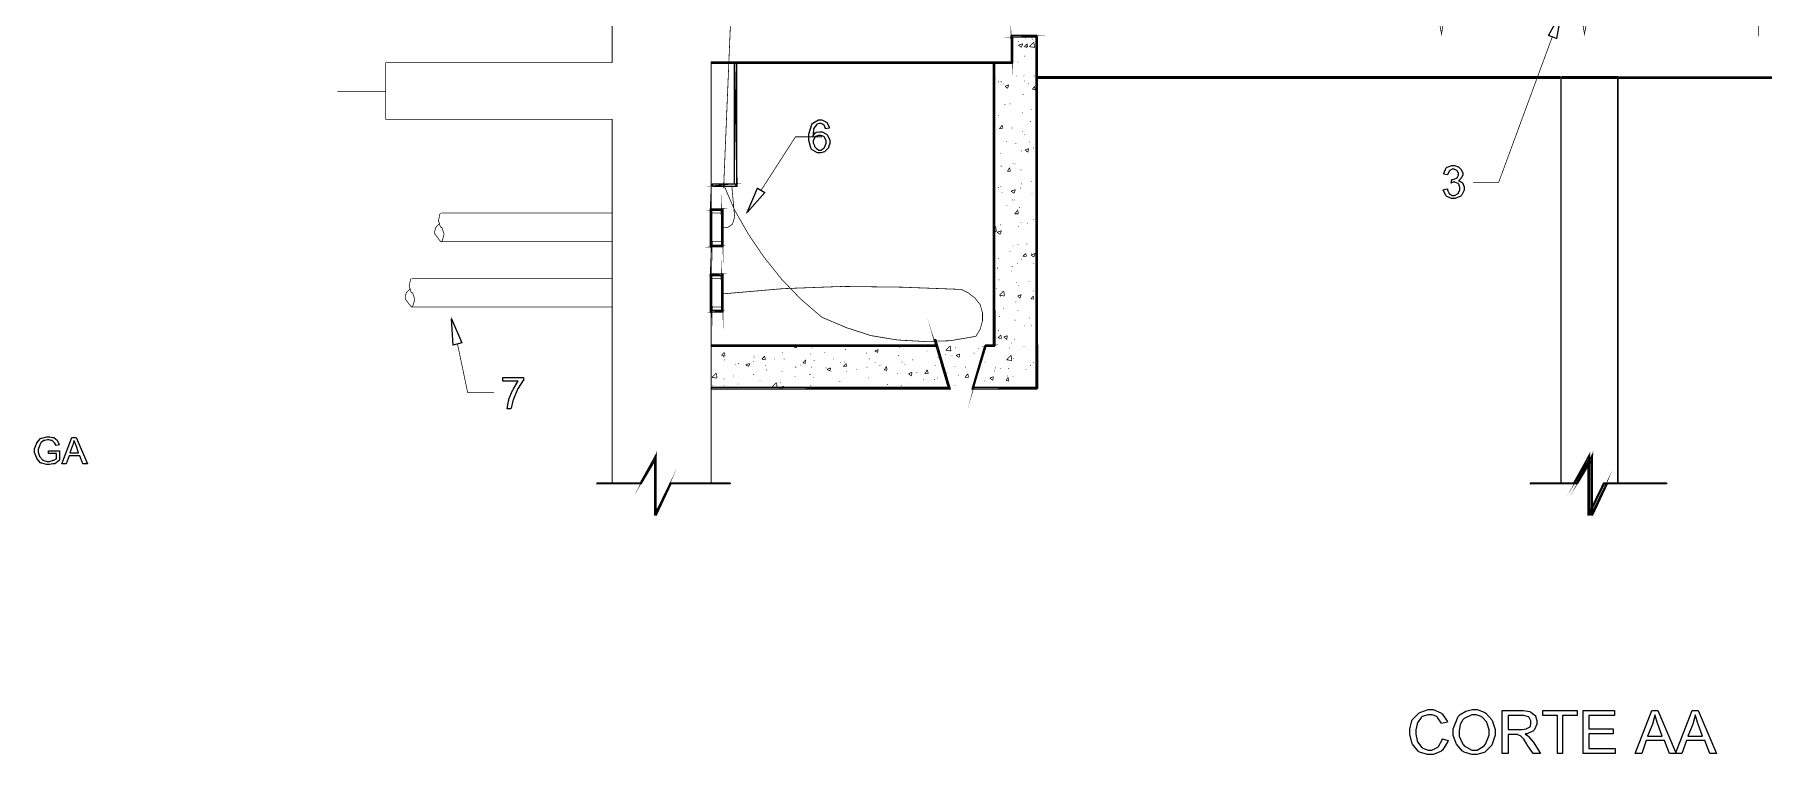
# Model space of a CAD drawing. Header units: metres. Extents: x -593 to 248, y 430 to 1024.
# Drawn here: x 64 to 164, y 576.9 to 618.5 of the extents above; entities that cross this region are included whole.
import ezdxf

# ---------------------------------------------------------------- set-up
doc = ezdxf.new("R2010")
doc.units = ezdxf.units.M
doc.header["$MEASUREMENT"] = 0
for name, color, linetype in [('C00-00-00-BLACK', 7, 'Continuous'), ('C00-7E-FF', 150, 'Continuous'), ('CFF-00-00', 1, 'Continuous'), ('CFF-7E-00', 30, 'Continuous')]:
    doc.layers.add(name, color=color, linetype=linetype)

msp = doc.modelspace()

# ---------------------------------------------------------------- linework, layer by layer
at = {"layer": 'C00-00-00-BLACK', "const_width": 0.0423}
for points in [[(97.421, 616.899), (97.421, 687.223)], [(156.331, 659.627), (163.71, 659.627), (163.71, 618.426)], [(120.917, 618.13), (120.958, 618.13)], [(120.917, 617.916), (121.17, 618)], [(121.085, 617.789), (121.17, 618)], [(121.255, 617.831), (121.424, 618)], [(121.297, 618.342), (121.34, 618.342)], [(121.424, 617.789), (121.424, 618)], [(121.551, 617.831), (121.808, 618.087)], [(121.808, 618.087), (121.85, 617.789), (121.551, 617.831)], [(121.68, 618.342), (121.723, 618.342)], [(121.723, 618.257), (121.766, 618.257)], [(120.874, 616.942), (120.917, 616.942)], [(120.917, 617.916), (121.085, 617.789)], [(121.255, 617.831), (121.424, 617.789)], [(121.255, 617.281), (121.297, 617.281)], [(121.424, 617.831), (121.467, 617.831)], [(84.316, 616.899), (84.316, 613.635), (97.421, 613.635), (97.421, 592.568)], [(97.421, 616.899), (84.316, 616.899)], [(103.147, 592.568), (103.147, 616.899)], [(119.559, 615.966), (119.601, 615.966)], [(120.067, 616.858), (120.109, 616.858)], [(120.789, 616.137), (120.832, 616.137)], [(121.213, 616.18), (121.255, 616.18)], [(121.808, 616.137), (121.85, 616.137)], [(152.259, 592.568), (152.259, 616.053)], [(152.343, 592.568), (152.343, 616.053)], [(155.566, 592.568), (155.566, 616.053)], [(155.609, 592.568), (155.609, 616.053)], [(155.609, 616.053), (189.197, 616.053)], [(84.316, 615.245), (81.517, 615.245)], [(119.559, 615.542), (119.517, 615.711)], [(119.517, 615.542), (119.559, 615.542)], [(119.728, 615.797), (119.77, 615.797)], [(119.897, 615.797), (119.94, 615.797)], [(120.025, 615.67), (120.067, 615.67)], [(120.152, 615.542), (120.366, 615.627)], [(120.152, 615.542), (120.282, 615.415)], [(120.282, 615.415), (120.366, 615.627)], [(121.17, 615.077), (121.213, 615.077)], [(121.255, 615.838), (121.297, 615.838)], [(121.467, 615.711), (121.509, 615.711)], [(121.723, 615.374), (121.85, 615.542)], [(121.723, 615.374), (121.892, 615.331)], [(121.892, 615.331), (121.85, 615.542)], [(120.109, 614.483), (120.152, 614.483)], [(120.408, 614.526), (120.451, 614.526)], [(121.128, 614.019), (121.17, 614.019)], [(121.639, 614.187), (121.68, 614.187)], [(121.892, 614.399), (121.935, 614.399)], [(119.517, 613.254), (119.559, 613.254)], [(119.517, 613.126), (119.559, 613.254)], [(119.517, 613.254), (119.559, 613.254)], [(119.728, 613.847), (119.77, 613.847)], [(119.813, 613.085), (119.982, 613.296)], [(119.813, 613.085), (119.982, 613.085)], [(119.982, 613.085), (119.982, 613.296)], [(120.535, 613.126), (120.578, 613.126)], [(121.594, 613.508), (121.639, 613.508)], [(120.196, 612.365), (120.239, 612.365)], [(120.747, 612.237), (120.789, 612.237)], [(121.128, 612.915), (121.17, 612.915)], [(121.255, 612.746), (121.297, 612.746)], [(121.297, 611.854), (121.509, 611.938)], [(121.467, 611.727), (121.509, 611.938)], [(121.551, 612.323), (121.594, 612.323)], [(121.766, 611.984), (121.808, 611.984)], [(121.935, 612.323), (121.977, 612.323)], [(119.856, 611.642), (119.897, 611.642)], [(120.578, 611.092), (120.621, 611.092)], [(120.705, 611.049), (120.747, 611.049)], [(121.085, 611.811), (121.128, 611.811)], [(121.297, 611.854), (121.467, 611.727)], [(121.935, 611.219), (121.977, 611.219)], [(119.897, 610.923), (119.94, 610.923)], [(120.282, 610.626), (120.408, 610.838)], [(120.282, 610.626), (120.451, 610.626)], [(120.451, 610.626), (120.408, 610.838)], [(121.044, 610.712), (121.085, 610.712)], [(121.639, 610.034), (121.68, 610.034)], [(103.782, 607.362), (104.079, 607.362), (104.378, 607.572), (104.504, 608), (104.335, 609.819)], [(119.728, 609.692), (119.77, 609.692)], [(119.856, 609.735), (119.897, 609.735)], [(119.94, 609.396), (119.982, 609.396)], [(120.493, 609.481), (120.747, 609.565)], [(120.493, 609.481), (120.662, 609.354)], [(120.535, 608.973), (120.578, 608.973)], [(120.662, 609.354), (120.747, 609.565)], [(120.662, 608.973), (120.705, 608.973)], [(121.001, 609.651), (121.044, 609.651)], [(121.085, 609.904), (121.128, 609.904)], [(121.68, 609.312), (121.723, 609.312)], [(87.497, 608.211), (87.454, 608.147), (87.374, 607.771), (87.486, 607.415), (87.539, 607.362)], [(87.539, 608.211), (97.421, 608.211)], [(103.147, 608.211), (103.739, 608.211)], [(120.239, 608.634), (120.282, 608.634)], [(120.705, 608.168), (120.874, 608.38)], [(120.705, 608.168), (120.917, 608.168)], [(120.917, 608.168), (120.874, 608.38)], [(120.958, 608.55), (121.001, 608.55)], [(87.454, 607.615), (87.4, 607.584), (87.21, 607.373), (87.147, 607.119), (87.158, 607.066), (87.167, 607.002), (87.486, 606.579), (87.539, 606.557)], [(87.539, 606.557), (87.592, 606.62), (87.697, 606.982), (87.592, 607.341), (87.539, 607.405)], [(119.517, 607.362), (119.601, 607.446)], [(119.517, 607.149), (119.643, 607.149)], [(119.643, 607.149), (119.601, 607.446)], [(119.686, 607.107), (119.94, 607.192)], [(119.686, 607.107), (119.856, 606.98)], [(119.856, 607.531), (119.897, 607.531)], [(119.856, 606.98), (119.94, 607.192)], [(120.917, 607.446), (120.958, 607.446)], [(121.044, 607.658), (121.085, 607.658)], [(121.424, 607.615), (121.467, 607.615)], [(121.766, 607.828), (121.808, 607.828)], [(87.539, 606.557), (97.421, 606.557)], [(103.147, 606.557), (103.739, 606.557)], [(120.408, 606.007), (120.451, 606.007)], [(120.578, 606.304), (120.621, 606.304)], [(120.874, 606.387), (120.917, 606.387)], [(121.381, 606.43), (121.424, 606.43)], [(119.686, 605.03), (119.728, 605.03)], [(119.728, 605.581), (119.77, 605.581)], [(120.535, 605.116), (120.578, 605.116)], [(120.832, 605.285), (120.874, 605.285)], [(121.085, 605.539), (121.128, 605.539)], [(121.17, 605.708), (121.34, 605.881)], [(121.17, 605.708), (121.381, 605.708)], [(121.381, 605.708), (121.34, 605.881)], [(121.639, 605.792), (121.892, 605.881)], [(121.639, 605.881), (121.68, 605.881)], [(121.639, 605.792), (121.808, 605.665)], [(121.766, 605.285), (121.808, 605.285)], [(121.808, 605.665), (121.892, 605.881)], [(85.8, 604.438), (85.758, 604.374), (85.678, 603.998), (85.789, 603.643), (85.843, 603.589)], [(85.843, 604.438), (97.421, 604.438)], [(103.147, 604.438), (103.739, 604.438)], [(119.77, 604.353), (119.813, 604.353)], [(120.493, 604.861), (120.535, 604.861)], [(120.789, 604.184), (120.832, 604.184)], [(120.917, 604.015), (120.958, 604.015)], [(121.509, 604.268), (121.551, 604.268)], [(85.759, 603.845), (85.705, 603.813), (85.512, 603.6), (85.449, 603.346), (85.46, 603.293), (85.469, 603.229), (85.789, 602.806), (85.843, 602.784)], [(85.843, 602.784), (85.895, 602.849), (86.001, 603.208), (85.895, 603.568), (85.843, 603.632)], [(119.643, 603.845), (119.686, 603.845)], [(119.813, 603.462), (120.067, 603.716)], [(119.813, 603.462), (120.109, 603.419)], [(119.856, 603.377), (119.897, 603.377)], [(120.109, 603.419), (120.067, 603.716)], [(120.747, 603.08), (120.789, 603.08)], [(120.874, 603.419), (121.085, 603.503)], [(120.874, 603.419), (121.001, 603.293)], [(121.001, 603.293), (121.085, 603.503)], [(121.639, 603.25), (121.766, 603.419)], [(121.639, 603.25), (121.808, 603.25)], [(121.766, 603.716), (121.808, 603.716)], [(121.808, 603.25), (121.766, 603.419)], [(85.843, 602.784), (97.421, 602.784)], [(103.147, 602.784), (103.739, 602.784)], [(119.813, 602.234), (119.856, 602.234)], [(120.025, 602.7), (120.067, 602.7)], [(120.705, 602.022), (120.747, 602.022)], [(120.874, 602.573), (120.917, 602.573)], [(121.551, 602.149), (121.594, 602.149)], [(119.728, 601.427), (119.77, 601.427)], [(119.728, 601.003), (119.897, 601.173)], [(119.728, 601.003), (119.94, 600.961)], [(119.94, 600.961), (119.897, 601.173)], [(120.067, 601.046), (120.282, 601.13)], [(120.067, 601.046), (120.239, 600.919)], [(120.239, 600.919), (120.282, 601.13)], [(121.255, 601.681), (121.297, 601.681)], [(121.639, 601.723), (121.68, 601.723)], [(103.739, 599.988), (103.909, 600.157)], [(103.739, 599.988), (103.952, 599.945)], [(103.952, 599.945), (103.909, 600.157)], [(105.605, 599.945), (105.647, 599.945)], [(106.073, 599.773), (106.242, 599.945)], [(106.285, 599.732), (106.242, 599.945)], [(107.261, 600.157), (107.303, 600.157)], [(107.896, 600.495), (107.981, 600.538)], [(107.896, 600.495), (108.065, 600.411)], [(108.065, 600.411), (108.108, 600.538)], [(108.873, 600.072), (108.914, 600.072)], [(108.957, 600.411), (108.999, 600.411)], [(109.676, 600.157), (109.719, 600.157)], [(110.907, 600.327), (110.95, 600.327)], [(112.095, 600.115), (112.137, 600.115)], [(112.603, 600.241), (112.815, 600.327)], [(112.603, 600.241), (112.773, 600.157)], [(112.773, 600.157), (112.815, 600.327)], [(113.961, 599.988), (114.003, 599.988)], [(114.003, 600.454), (114.044, 600.454)], [(115.614, 600.241), (115.657, 600.241)], [(116.675, 600.029), (116.718, 600.029)], [(116.718, 600.284), (116.971, 600.538)], [(116.718, 600.284), (117.014, 600.241)], [(117.014, 600.241), (116.971, 600.538)], [(117.055, 599.988), (117.098, 599.988)], [(117.268, 600.454), (117.313, 600.454)], [(117.313, 599.988), (117.524, 600.072)], [(117.313, 599.988), (117.481, 599.861)], [(117.481, 599.861), (117.524, 600.072)], [(118.329, 600.115), (118.372, 600.115)], [(118.583, 600.368), (118.625, 600.368)], [(120.239, 600.919), (120.282, 600.919)], [(120.239, 599.732), (120.493, 599.988)], [(120.366, 600.411), (120.408, 600.411)], [(120.493, 600.707), (120.535, 600.707)], [(120.535, 599.689), (120.493, 599.988)], [(120.662, 600.919), (120.705, 600.919)], [(121.213, 600.495), (121.255, 600.495)], [(121.977, 600.834), (122.019, 600.834)], [(103.19, 598.715), (103.443, 598.97)], [(103.486, 598.673), (103.443, 598.97)], [(103.824, 599.902), (103.866, 599.902)], [(103.909, 599.732), (103.952, 599.732)], [(104.547, 599.477), (104.589, 599.477)], [(104.715, 599.519), (104.758, 599.519)], [(105.14, 599.434), (105.351, 599.519)], [(105.14, 599.434), (105.308, 599.35)], [(105.308, 599.35), (105.393, 599.519)], [(105.563, 599.646), (105.605, 599.646)], [(105.605, 599.861), (105.647, 599.861)], [(106.073, 599.773), (106.285, 599.732)], [(106.285, 599.393), (106.327, 599.393)], [(106.327, 599.138), (106.369, 599.138)], [(106.793, 599.773), (106.835, 599.773)], [(107.219, 599.054), (107.261, 599.054)], [(107.346, 599.773), (107.389, 599.773)], [(108.023, 599.307), (108.065, 599.307)], [(108.278, 599.434), (108.319, 599.434)], [(108.447, 599.562), (108.615, 599.732)], [(108.447, 599.562), (108.615, 599.519)], [(108.615, 599.519), (108.615, 599.732)], [(108.914, 599.307), (108.957, 599.307)], [(109.084, 599.689), (109.126, 599.689)], [(109.762, 599.266), (109.804, 599.266)], [(109.846, 599.18), (110.058, 599.266)], [(109.846, 599.18), (110.015, 599.096)], [(110.015, 599.096), (110.058, 599.266)], [(110.058, 599.054), (110.103, 599.054)], [(110.188, 599.773), (110.23, 599.773)], [(110.611, 599.562), (110.653, 599.562)], [(110.78, 599.35), (110.95, 599.519)], [(110.78, 599.35), (110.992, 599.35)], [(110.823, 599.604), (110.864, 599.604)], [(110.992, 599.35), (110.95, 599.519)], [(110.95, 599.054), (110.992, 599.054)], [(111.545, 599.18), (111.587, 599.18)], [(112.137, 599.307), (112.18, 599.307)], [(112.264, 599.773), (112.307, 599.773)], [(112.603, 599.562), (112.646, 599.562)], [(112.857, 599.393), (112.899, 599.393)], [(112.942, 599.434), (112.986, 599.434)], [(113.156, 599.138), (113.282, 599.35)], [(113.156, 599.138), (113.325, 599.138)], [(113.325, 599.138), (113.282, 599.35)], [(113.282, 599.096), (113.325, 599.096)], [(114.171, 599.604), (114.214, 599.604)], [(114.341, 599.477), (114.384, 599.477)], [(114.556, 598.927), (114.767, 599.011)], [(114.725, 598.8), (114.767, 599.011)], [(114.767, 599.732), (114.809, 599.732)], [(115.022, 599.011), (115.064, 599.011)], [(115.487, 598.927), (115.657, 599.138)], [(115.571, 599.138), (115.614, 599.138)], [(115.698, 598.927), (115.657, 599.138)], [(116.083, 599.393), (116.124, 599.393)], [(116.252, 599.861), (116.293, 599.861)], [(116.759, 598.97), (116.802, 598.97)], [(117.225, 599.35), (117.268, 599.35)], [(117.82, 599.307), (117.863, 599.307)], [(118.967, 599.604), (119.008, 599.604)], [(119.517, 599.096), (119.559, 599.096)], [(119.559, 599.266), (119.601, 599.266)], [(119.856, 599.223), (119.897, 599.223)], [(120.239, 599.732), (120.535, 599.689)], [(120.323, 599.223), (120.366, 599.223)], [(120.621, 599.818), (120.662, 599.818)], [(121.34, 599.18), (121.381, 599.18)], [(121.594, 599.393), (121.639, 599.393)], [(121.766, 599.562), (121.808, 599.562)], [(103.19, 598.715), (103.486, 598.673)], [(103.19, 598.249), (103.231, 598.249)], [(103.866, 598.631), (103.909, 598.631)], [(103.866, 598.249), (103.909, 598.249)], [(104.419, 598.8), (104.462, 598.8)], [(104.674, 598.334), (104.715, 598.334)], [(104.928, 598.165), (104.97, 598.165)], [(105.563, 598.884), (105.605, 598.884)], [(105.946, 598.504), (105.988, 598.504)], [(106.665, 598.165), (106.92, 598.418)], [(106.665, 598.165), (106.961, 598.122)], [(106.708, 598.122), (106.75, 598.122)], [(106.961, 598.122), (106.92, 598.418)], [(107.089, 598.122), (107.346, 598.208)], [(107.089, 598.122), (107.174, 598.079)], [(107.131, 598.418), (107.174, 598.418)], [(107.261, 598.079), (107.346, 598.208)], [(107.981, 598.757), (108.023, 598.757)], [(108.83, 598.884), (108.873, 598.884)], [(108.873, 598.249), (108.914, 598.249)], [(109.042, 598.715), (109.084, 598.715)], [(110.568, 598.461), (110.611, 598.461)], [(112.095, 598.122), (112.137, 598.122)], [(112.221, 598.673), (112.264, 598.673)], [(113.325, 598.292), (113.368, 598.292)], [(113.918, 598.927), (113.961, 598.927)], [(114.13, 598.249), (114.171, 598.249)], [(114.556, 598.927), (114.725, 598.8)], [(115.402, 598.588), (115.445, 598.588)], [(115.487, 598.927), (115.698, 598.927)], [(116.04, 598.588), (116.083, 598.588)], [(116.209, 598.673), (116.252, 598.673)], [(117.225, 598.249), (117.268, 598.249)], [(117.44, 598.841), (117.481, 598.841)], [(117.82, 598.715), (117.99, 598.927)], [(117.82, 598.715), (118.033, 598.715)], [(117.947, 598.884), (117.99, 598.884)], [(118.033, 598.715), (117.99, 598.927)], [(118.54, 598.884), (118.583, 598.884)], [(118.924, 598.504), (118.967, 598.504)], [(119.263, 598.673), (119.474, 598.757)], [(119.263, 598.673), (119.431, 598.545)], [(119.431, 598.545), (119.474, 598.757)], [(120.196, 598.545), (120.323, 598.715)], [(120.196, 598.545), (120.366, 598.504)], [(120.282, 598.8), (120.323, 598.8)], [(120.366, 598.504), (120.323, 598.715)], [(120.578, 598.757), (120.621, 598.757)], [(120.705, 598.079), (120.747, 598.079)]]:
    msp.add_lwpolyline(points, dxfattribs=at)
for points in [[(120.493, 616.899), (120.578, 616.899), (120.493, 618.469), (120.493, 616.899)], [(120.578, 618.385), (121.977, 618.469), (121.977, 618.385), (120.578, 618.385)], [(120.493, 618.469), (120.578, 618.385), (121.977, 618.469), (120.493, 618.469)], [(120.578, 616.899), (120.493, 618.469), (120.578, 618.385), (120.578, 616.899)], [(122.019, 618.426), (121.935, 618.426), (122.019, 598.079), (122.019, 618.426)], [(121.935, 618.426), (122.019, 598.079), (121.935, 598.079), (121.935, 618.426)], [(103.147, 616.942), (103.147, 616.858), (120.535, 616.942), (103.147, 616.942)], [(103.147, 616.858), (120.535, 616.942), (120.535, 616.858), (103.147, 616.858)], [(104.631, 616.899), (104.504, 616.899), (104.631, 609.777), (104.631, 616.899)], [(104.504, 616.899), (104.631, 609.777), (104.504, 609.904), (104.504, 616.899)], [(119.559, 616.899), (119.474, 616.899), (119.559, 600.538), (119.559, 616.899)], [(119.474, 616.899), (119.559, 600.538), (119.474, 600.538), (119.474, 616.899)], [(121.977, 616.096), (121.977, 616.01), (152.259, 616.096), (121.977, 616.096)], [(121.977, 616.01), (152.259, 616.096), (152.259, 616.01), (121.977, 616.01)], [(152.259, 616.01), (152.259, 616.096), (121.977, 616.01), (152.259, 616.01)], [(152.259, 616.096), (121.977, 616.01), (121.977, 616.096), (152.259, 616.096)], [(152.343, 616.01), (155.566, 616.096), (155.566, 616.01), (152.343, 616.01)], [(155.566, 616.01), (155.566, 616.096), (152.343, 616.01), (155.566, 616.01)], [(152.343, 616.096), (152.343, 616.01), (155.566, 616.096), (152.343, 616.096)], [(155.566, 616.096), (152.343, 616.01), (152.343, 616.096), (155.566, 616.096)], [(189.197, 616.01), (189.197, 616.096), (155.609, 616.01), (189.197, 616.01)], [(189.197, 616.096), (155.609, 616.01), (155.609, 616.096), (189.197, 616.096)], [(104.631, 609.777), (104.504, 609.904), (103.231, 609.777), (104.631, 609.777)], [(103.104, 608.464), (103.19, 606.346), (103.104, 606.261), (103.104, 608.464)], [(104.504, 609.904), (103.231, 609.777), (103.231, 609.904), (104.504, 609.904)], [(103.739, 606.346), (103.824, 606.261), (103.739, 608.38), (103.739, 606.346)], [(103.739, 608.38), (103.824, 608.464), (103.19, 608.38), (103.739, 608.38)], [(103.824, 608.464), (103.19, 608.38), (103.104, 608.464), (103.824, 608.464)], [(103.19, 608.38), (103.104, 608.464), (103.19, 606.346), (103.19, 608.38)], [(103.824, 606.261), (103.739, 608.38), (103.824, 608.464), (103.824, 606.261)], [(103.104, 606.261), (103.739, 606.346), (103.824, 606.261), (103.104, 606.261)], [(103.19, 606.346), (103.104, 606.261), (103.739, 606.346), (103.19, 606.346)], [(103.104, 604.692), (103.19, 602.573), (103.104, 602.488), (103.104, 604.692)], [(103.739, 602.573), (103.824, 602.488), (103.739, 604.607), (103.739, 602.573)], [(103.739, 604.607), (103.824, 604.692), (103.19, 604.607), (103.739, 604.607)], [(103.824, 604.692), (103.19, 604.607), (103.104, 604.692), (103.824, 604.692)], [(103.19, 604.607), (103.104, 604.692), (103.19, 602.573), (103.19, 604.607)], [(103.824, 602.488), (103.739, 604.607), (103.824, 604.692), (103.824, 602.488)], [(103.104, 602.488), (103.739, 602.573), (103.824, 602.488), (103.104, 602.488)], [(103.19, 602.573), (103.104, 602.488), (103.739, 602.573), (103.19, 602.573)], [(116.845, 598.122), (116.971, 598.038), (116.04, 600.877), (116.845, 598.122)], [(103.147, 600.58), (103.147, 600.495), (116.209, 600.58), (103.147, 600.58)], [(103.147, 600.495), (116.209, 600.58), (116.209, 600.495), (103.147, 600.495)], [(116.971, 598.038), (116.04, 600.877), (116.124, 600.919), (116.971, 598.038)], [(119.051, 600.538), (118.967, 600.538), (118.329, 598.122), (119.051, 600.538)], [(118.967, 600.538), (118.329, 598.122), (118.244, 598.038), (118.967, 600.538)], [(119.008, 600.495), (119.517, 600.58), (119.517, 600.495), (119.008, 600.495)], [(119.008, 600.58), (119.008, 600.495), (119.517, 600.58), (119.008, 600.58)], [(103.147, 598.122), (103.147, 598.038), (116.845, 598.122), (103.147, 598.122)], [(103.147, 598.038), (116.845, 598.122), (116.971, 598.038), (103.147, 598.038)], [(118.329, 598.122), (118.244, 598.038), (121.977, 598.122), (118.329, 598.122)], [(118.244, 598.038), (121.977, 598.122), (121.977, 598.038), (118.244, 598.038)], [(99.032, 592.611), (99.075, 592.568), (99.964, 594.265), (99.032, 592.611)], [(153.024, 592.611), (153.065, 592.568), (153.955, 594.265), (153.024, 592.611)], [(153.193, 592.611), (153.235, 592.568), (154.124, 594.265), (153.193, 592.611)], [(99.075, 592.568), (99.964, 594.265), (99.88, 593.926), (99.075, 592.568)], [(99.964, 594.265), (99.88, 593.926), (99.964, 590.745), (99.964, 594.265)], [(153.065, 592.568), (153.955, 594.265), (153.87, 593.926), (153.065, 592.568)], [(153.235, 592.568), (154.124, 594.265), (154.039, 593.926), (153.235, 592.568)], [(153.87, 590.788), (153.913, 590.745), (154.761, 592.611), (153.87, 590.788)], [(153.955, 594.265), (153.87, 593.926), (153.955, 590.745), (153.955, 594.265)], [(154.124, 594.265), (154.039, 593.926), (154.124, 590.745), (154.124, 594.265)], [(99.88, 590.788), (99.964, 590.745), (100.771, 592.611), (99.88, 590.788)], [(99.88, 593.926), (99.964, 590.745), (99.88, 590.745), (99.88, 593.926)], [(153.87, 593.926), (153.955, 590.745), (153.87, 590.745), (153.87, 593.926)], [(154.039, 590.788), (154.124, 590.745), (154.931, 592.611), (154.039, 590.788)], [(154.039, 593.926), (154.124, 590.745), (154.039, 590.745), (154.039, 593.926)], [(96.53, 592.611), (96.53, 592.568), (99.032, 592.611), (96.53, 592.611)], [(96.53, 592.568), (99.032, 592.611), (99.075, 592.568), (96.53, 592.568)], [(99.964, 590.745), (100.771, 592.611), (100.812, 592.568), (99.964, 590.745)], [(100.771, 592.611), (100.812, 592.568), (104.248, 592.611), (100.771, 592.611)], [(100.812, 592.568), (104.248, 592.611), (104.248, 592.568), (100.812, 592.568)], [(150.52, 592.611), (150.52, 592.568), (153.024, 592.611), (150.52, 592.611)], [(150.52, 592.568), (153.024, 592.611), (153.065, 592.568), (150.52, 592.568)], [(150.689, 592.611), (150.689, 592.568), (153.193, 592.611), (150.689, 592.611)], [(150.689, 592.568), (153.193, 592.611), (153.235, 592.568), (150.689, 592.568)], [(153.913, 590.745), (154.761, 592.611), (154.804, 592.568), (153.913, 590.745)], [(154.124, 590.745), (154.931, 592.611), (154.974, 592.568), (154.124, 590.745)], [(154.761, 592.611), (154.804, 592.568), (158.238, 592.611), (154.761, 592.611)], [(154.804, 592.568), (158.238, 592.611), (158.238, 592.568), (154.804, 592.568)], [(154.931, 592.611), (154.974, 592.568), (158.408, 592.611), (154.931, 592.611)], [(154.974, 592.568), (158.408, 592.611), (158.408, 592.568), (154.974, 592.568)]]:
    msp.add_lwpolyline(points, close=True, dxfattribs=at)
at = {"layer": 'C00-00-00-BLACK'}
for points in [[(120.493, 616.899), (120.578, 616.899), (120.493, 618.469), (120.493, 616.899)], [(120.578, 616.899), (120.493, 618.469), (120.578, 618.385), (120.578, 616.899)], [(120.493, 618.469), (120.578, 618.385), (121.977, 618.469), (120.493, 618.469)], [(120.578, 618.385), (121.977, 618.469), (121.977, 618.385), (120.578, 618.385)], [(122.019, 618.426), (121.935, 618.426), (122.019, 598.079), (122.019, 618.426)], [(121.935, 618.426), (122.019, 598.079), (121.935, 598.079), (121.935, 618.426)], [(103.147, 616.942), (103.147, 616.858), (120.535, 616.942), (103.147, 616.942)], [(103.147, 616.858), (120.535, 616.942), (120.535, 616.858), (103.147, 616.858)], [(104.631, 616.899), (104.504, 616.899), (104.631, 609.777), (104.631, 616.899)], [(104.504, 616.899), (104.631, 609.777), (104.504, 609.904), (104.504, 616.899)], [(119.559, 616.899), (119.474, 616.899), (119.559, 600.538), (119.559, 616.899)], [(119.474, 616.899), (119.559, 600.538), (119.474, 600.538), (119.474, 616.899)], [(121.977, 616.096), (121.977, 616.01), (152.259, 616.096), (121.977, 616.096)], [(121.977, 616.01), (152.259, 616.096), (152.259, 616.01), (121.977, 616.01)], [(152.259, 616.01), (152.259, 616.096), (121.977, 616.01), (152.259, 616.01)], [(152.259, 616.096), (121.977, 616.01), (121.977, 616.096), (152.259, 616.096)], [(152.343, 616.096), (152.343, 616.01), (155.566, 616.096), (152.343, 616.096)], [(152.343, 616.01), (155.566, 616.096), (155.566, 616.01), (152.343, 616.01)], [(155.566, 616.01), (155.566, 616.096), (152.343, 616.01), (155.566, 616.01)], [(155.566, 616.096), (152.343, 616.01), (152.343, 616.096), (155.566, 616.096)], [(189.197, 616.01), (189.197, 616.096), (155.609, 616.01), (189.197, 616.01)], [(189.197, 616.096), (155.609, 616.01), (155.609, 616.096), (189.197, 616.096)], [(104.631, 609.777), (104.504, 609.904), (103.231, 609.777), (104.631, 609.777)], [(104.504, 609.904), (103.231, 609.777), (103.231, 609.904), (104.504, 609.904)], [(103.824, 608.464), (103.19, 608.38), (103.104, 608.464), (103.824, 608.464)], [(103.19, 608.38), (103.104, 608.464), (103.19, 606.346), (103.19, 608.38)], [(103.104, 608.464), (103.19, 606.346), (103.104, 606.261), (103.104, 608.464)], [(103.739, 608.38), (103.824, 608.464), (103.19, 608.38), (103.739, 608.38)], [(103.824, 606.261), (103.739, 608.38), (103.824, 608.464), (103.824, 606.261)], [(103.739, 606.346), (103.824, 606.261), (103.739, 608.38), (103.739, 606.346)], [(103.19, 606.346), (103.104, 606.261), (103.739, 606.346), (103.19, 606.346)], [(103.104, 606.261), (103.739, 606.346), (103.824, 606.261), (103.104, 606.261)], [(103.824, 604.692), (103.19, 604.607), (103.104, 604.692), (103.824, 604.692)], [(103.19, 604.607), (103.104, 604.692), (103.19, 602.573), (103.19, 604.607)], [(103.104, 604.692), (103.19, 602.573), (103.104, 602.488), (103.104, 604.692)], [(103.739, 604.607), (103.824, 604.692), (103.19, 604.607), (103.739, 604.607)], [(103.824, 602.488), (103.739, 604.607), (103.824, 604.692), (103.824, 602.488)], [(103.739, 602.573), (103.824, 602.488), (103.739, 604.607), (103.739, 602.573)], [(103.19, 602.573), (103.104, 602.488), (103.739, 602.573), (103.19, 602.573)], [(103.104, 602.488), (103.739, 602.573), (103.824, 602.488), (103.104, 602.488)], [(103.147, 600.58), (103.147, 600.495), (116.209, 600.58), (103.147, 600.58)], [(103.147, 600.495), (116.209, 600.58), (116.209, 600.495), (103.147, 600.495)], [(116.971, 598.038), (116.04, 600.877), (116.124, 600.919), (116.971, 598.038)], [(116.845, 598.122), (116.971, 598.038), (116.04, 600.877), (116.845, 598.122)], [(118.967, 600.538), (118.329, 598.122), (118.244, 598.038), (118.967, 600.538)], [(119.051, 600.538), (118.967, 600.538), (118.329, 598.122), (119.051, 600.538)], [(119.008, 600.58), (119.008, 600.495), (119.517, 600.58), (119.008, 600.58)], [(119.008, 600.495), (119.517, 600.58), (119.517, 600.495), (119.008, 600.495)], [(103.147, 598.122), (103.147, 598.038), (116.845, 598.122), (103.147, 598.122)], [(103.147, 598.038), (116.845, 598.122), (116.971, 598.038), (103.147, 598.038)], [(118.329, 598.122), (118.244, 598.038), (121.977, 598.122), (118.329, 598.122)], [(118.244, 598.038), (121.977, 598.122), (121.977, 598.038), (118.244, 598.038)], [(99.032, 592.611), (99.075, 592.568), (99.964, 594.265), (99.032, 592.611)], [(99.075, 592.568), (99.964, 594.265), (99.88, 593.926), (99.075, 592.568)], [(99.964, 594.265), (99.88, 593.926), (99.964, 590.745), (99.964, 594.265)], [(153.024, 592.611), (153.065, 592.568), (153.955, 594.265), (153.024, 592.611)], [(153.065, 592.568), (153.955, 594.265), (153.87, 593.926), (153.065, 592.568)], [(153.193, 592.611), (153.235, 592.568), (154.124, 594.265), (153.193, 592.611)], [(153.235, 592.568), (154.124, 594.265), (154.039, 593.926), (153.235, 592.568)], [(153.955, 594.265), (153.87, 593.926), (153.955, 590.745), (153.955, 594.265)], [(154.124, 594.265), (154.039, 593.926), (154.124, 590.745), (154.124, 594.265)], [(99.88, 593.926), (99.964, 590.745), (99.88, 590.745), (99.88, 593.926)], [(153.87, 593.926), (153.955, 590.745), (153.87, 590.745), (153.87, 593.926)], [(154.039, 593.926), (154.124, 590.745), (154.039, 590.745), (154.039, 593.926)], [(96.53, 592.611), (96.53, 592.568), (99.032, 592.611), (96.53, 592.611)], [(96.53, 592.568), (99.032, 592.611), (99.075, 592.568), (96.53, 592.568)], [(99.88, 590.788), (99.964, 590.745), (100.771, 592.611), (99.88, 590.788)], [(99.964, 590.745), (100.771, 592.611), (100.812, 592.568), (99.964, 590.745)], [(100.771, 592.611), (100.812, 592.568), (104.248, 592.611), (100.771, 592.611)], [(100.812, 592.568), (104.248, 592.611), (104.248, 592.568), (100.812, 592.568)], [(150.52, 592.611), (150.52, 592.568), (153.024, 592.611), (150.52, 592.611)], [(150.52, 592.568), (153.024, 592.611), (153.065, 592.568), (150.52, 592.568)], [(150.689, 592.611), (150.689, 592.568), (153.193, 592.611), (150.689, 592.611)], [(150.689, 592.568), (153.193, 592.611), (153.235, 592.568), (150.689, 592.568)], [(153.87, 590.788), (153.913, 590.745), (154.761, 592.611), (153.87, 590.788)], [(153.913, 590.745), (154.761, 592.611), (154.804, 592.568), (153.913, 590.745)], [(154.039, 590.788), (154.124, 590.745), (154.931, 592.611), (154.039, 590.788)], [(154.124, 590.745), (154.931, 592.611), (154.974, 592.568), (154.124, 590.745)], [(154.761, 592.611), (154.804, 592.568), (158.238, 592.611), (154.761, 592.611)], [(154.804, 592.568), (158.238, 592.611), (158.238, 592.568), (154.804, 592.568)], [(154.931, 592.611), (154.974, 592.568), (158.408, 592.611), (154.931, 592.611)], [(154.974, 592.568), (158.408, 592.611), (158.408, 592.568), (154.974, 592.568)], [(145.429, 577.818), (145.768, 577.734), (145.757, 577.671), (145.44, 577.17), (145.388, 577.139), (145.345, 577.097), (144.9, 576.926), (144.753, 576.926), (144.582, 576.926), (144.113, 577.064), (144.072, 577.096), (144.029, 577.118), (143.712, 577.511), (143.692, 577.564), (143.67, 577.618), (143.565, 578.086), (143.565, 578.241), (143.565, 578.41), (143.67, 578.867), (143.692, 578.919), (143.723, 578.962), (144.104, 579.321), (144.158, 579.342), (144.199, 579.374), (144.614, 579.514), (144.753, 579.514), (144.911, 579.514), (145.345, 579.331), (145.388, 579.299), (145.429, 579.268), (145.715, 578.846), (145.726, 578.792), (145.388, 578.707), (145.377, 578.749), (145.165, 579.068), (145.133, 579.088), (145.111, 579.111), (144.842, 579.215), (144.753, 579.215), (144.625, 579.215), (144.273, 579.111), (144.242, 579.088), (144.21, 579.068), (143.998, 578.749), (143.988, 578.707), (143.977, 578.665), (143.904, 578.347), (143.904, 578.241), (143.904, 578.105), (143.977, 577.723), (143.988, 577.691), (144.009, 577.65), (144.252, 577.33), (144.284, 577.308), (144.316, 577.288), (144.611, 577.18), (144.71, 577.18), (144.826, 577.18), (145.144, 577.329), (145.176, 577.35), (145.207, 577.382), (145.418, 577.766), (145.429, 577.818)], [(146.065, 578.157), (146.065, 578.412), (146.353, 579.109), (146.407, 579.173), (146.47, 579.226), (146.802, 579.423), (147.171, 579.514), (147.295, 579.514), (147.444, 579.514), (147.848, 579.374), (147.891, 579.342), (147.943, 579.31), (148.291, 578.93), (148.314, 578.876), (148.345, 578.824), (148.483, 578.357), (148.483, 578.2), (148.483, 578.03), (148.345, 577.575), (148.314, 577.522), (148.291, 577.469), (147.932, 577.085), (147.891, 577.053), (147.848, 577.032), (147.433, 576.926), (147.295, 576.926), (147.135, 576.926), (146.701, 577.064), (146.66, 577.096), (146.606, 577.118), (146.258, 577.511), (146.237, 577.564), (146.215, 577.607), (146.065, 578.021), (146.065, 578.157)], [(146.407, 578.157), (146.407, 577.987), (146.617, 577.522), (146.66, 577.479), (146.701, 577.427), (147.146, 577.18), (147.295, 577.18), (147.444, 577.18), (147.848, 577.427), (147.891, 577.479), (147.932, 577.522), (148.144, 578.03), (148.144, 578.2), (148.144, 578.337), (148.038, 578.708), (148.017, 578.749), (148.006, 578.781), (147.753, 579.068), (147.721, 579.088), (147.689, 579.111), (147.393, 579.215), (147.295, 579.215), (147.135, 579.215), (146.701, 579.005), (146.66, 578.962), (146.617, 578.93), (146.468, 578.655), (146.407, 578.282), (146.407, 578.157)], [(148.906, 576.969), (148.906, 579.469), (150.01, 579.469), (150.137, 579.469), (150.498, 579.396), (150.52, 579.385), (150.552, 579.375), (150.794, 579.195), (150.816, 579.173), (150.826, 579.141), (150.902, 578.88), (150.902, 578.792), (150.902, 578.676), (150.764, 578.358), (150.732, 578.326), (150.71, 578.295), (150.342, 578.114), (150.221, 578.114), (150.242, 578.105), (150.379, 577.998), (150.391, 577.987), (150.422, 577.967), (150.667, 577.68), (150.689, 577.648), (151.114, 576.969), (150.689, 576.969), (150.349, 577.479), (150.327, 577.522), (150.146, 577.797), (150.137, 577.818), (150.115, 577.84), (149.977, 577.978), (149.967, 577.987), (149.956, 577.998), (149.807, 578.062), (149.798, 578.071), (149.755, 578.071), (149.66, 578.071), (149.628, 578.071), (149.248, 578.071), (149.248, 576.969), (148.906, 576.969)], [(149.248, 578.368), (149.967, 578.368), (150.052, 578.368), (150.284, 578.401), (150.306, 578.41), (150.327, 578.422), (150.509, 578.528), (150.52, 578.537), (150.53, 578.559), (150.563, 578.734), (150.563, 578.792), (150.563, 578.867), (150.456, 579.068), (150.436, 579.088), (150.414, 579.1), (150.142, 579.173), (150.053, 579.173), (149.248, 579.173), (149.248, 578.368)], [(152.09, 576.969), (152.09, 579.173), (151.241, 579.173), (151.241, 579.469), (153.232, 579.469), (153.232, 579.173), (152.386, 579.173), (152.386, 576.969), (152.09, 576.969)], [(153.574, 576.969), (153.574, 579.469), (155.397, 579.469), (155.397, 579.173), (153.913, 579.173), (153.913, 578.41), (155.313, 578.41), (155.313, 578.114), (153.913, 578.114), (153.913, 577.265), (155.439, 577.265), (155.439, 576.969), (153.574, 576.969)], [(156.585, 576.969), (157.559, 579.469), (157.899, 579.469), (158.958, 576.969), (158.577, 576.969), (158.281, 577.734), (157.22, 577.734), (156.966, 576.969), (156.585, 576.969)], [(157.304, 577.987), (158.154, 577.987), (157.899, 578.664), (157.877, 578.718), (157.74, 579.174), (157.73, 579.215), (157.719, 579.174), (157.613, 578.749), (157.603, 578.707), (157.304, 577.987)], [(158.916, 576.969), (159.889, 579.469), (160.231, 579.469), (161.289, 576.969), (160.908, 576.969), (160.611, 577.734), (159.55, 577.734), (159.297, 576.969), (158.916, 576.969)], [(159.636, 577.987), (160.485, 577.987), (160.231, 578.664), (160.209, 578.718), (160.071, 579.174), (160.062, 579.215), (160.05, 579.174), (159.944, 578.749), (159.935, 578.707), (159.636, 577.987)]]:
    msp.add_lwpolyline(points, close=True, dxfattribs=at)
at = {"layer": 'C00-7E-FF', "const_width": 0.0423}
for points in [[(153.404, 620.036), (153.913, 620.036), (153.659, 618.553), (153.404, 620.036)], [(145.218, 619.527), (145.557, 619.527), (145.388, 618.553), (145.218, 619.527)], [(151.578, 618.469), (152.302, 619.781), (152.047, 618.299), (151.578, 618.469)], [(106.242, 609.396), (105.224, 608.253), (105.819, 609.651), (106.242, 609.396)], [(88.216, 600.58), (88.132, 602.107), (88.727, 600.707), (88.216, 600.58)]]:
    msp.add_lwpolyline(points, close=True, dxfattribs=at)
at = {"layer": 'C00-7E-FF'}
for points in [[(151.578, 618.469), (152.302, 619.781), (152.047, 618.299), (151.578, 618.469)], [(106.242, 609.396), (105.224, 608.253), (105.819, 609.651), (106.242, 609.396)], [(88.216, 600.58), (88.132, 602.107), (88.727, 600.707), (88.216, 600.58)]]:
    msp.add_lwpolyline(points, close=True, dxfattribs=at)
at = {"layer": 'C00-7E-FF', "const_width": 0.0423}
for points in [[(151.79, 618.385), (148.695, 609.991), (147.211, 609.991)], [(106.031, 609.523), (108.023, 612.619), (109.549, 612.619)], [(88.471, 600.664), (89.066, 597.826), (90.592, 597.826)]]:
    msp.add_lwpolyline(points, dxfattribs=at)
at = {"layer": 'CFF-00-00', "const_width": 0.0423}
for points in [[(107.515, 622.792), (106.835, 622.877), (106.115, 622.792), (105.477, 622.538), (104.928, 622.115), (104.547, 621.52), (104.335, 620.885), (103.866, 609.651)], [(103.866, 609.862), (104.504, 608.38), (105.308, 606.98), (106.201, 605.665), (107.219, 604.395), (108.319, 603.25), (109.549, 602.192), (110.95, 601.596), (112.391, 601.13), (113.918, 600.877), (115.445, 600.791), (116.971, 600.834), (118.456, 601.088), (118.709, 601.512), (118.839, 601.981), (118.839, 602.445), (118.709, 602.911), (118.413, 603.293), (118.033, 603.589), (117.61, 603.8), (114.171, 603.93), (110.737, 603.972), (107.303, 603.845), (103.866, 603.546)]]:
    msp.add_lwpolyline(points, dxfattribs=at)
at = {"layer": 'CFF-7E-00'}
for points in [[(109.972, 613.126), (109.762, 613.085), (109.75, 613.107), (109.686, 613.286), (109.676, 613.296), (109.654, 613.307), (109.512, 613.381), (109.465, 613.381), (109.411, 613.381), (109.263, 613.349), (109.253, 613.338), (109.231, 613.318), (109.093, 613.116), (109.084, 613.085), (109.073, 613.064), (109.042, 612.762), (109.042, 612.662), (109.052, 612.684), (109.188, 612.863), (109.21, 612.873), (109.231, 612.884), (109.406, 612.915), (109.465, 612.915), (109.56, 612.915), (109.823, 612.777), (109.846, 612.746), (109.877, 612.714), (110.015, 612.421), (110.015, 612.323), (110.015, 612.239), (109.941, 612.015), (109.931, 611.984), (109.92, 611.963), (109.74, 611.781), (109.719, 611.77), (109.697, 611.761), (109.49, 611.685), (109.423, 611.685), (109.306, 611.685), (108.988, 611.865), (108.957, 611.897), (108.935, 611.93), (108.787, 612.415), (108.787, 612.576), (108.787, 612.777), (108.968, 613.34), (108.999, 613.381), (109.031, 613.413), (109.356, 613.592), (109.465, 613.592), (109.549, 613.592), (109.782, 613.487), (109.804, 613.465), (109.836, 613.444), (109.972, 613.206), (109.972, 613.126)], [(109.042, 612.323), (109.042, 612.27), (109.115, 612.122), (109.126, 612.111), (109.126, 612.068), (109.231, 611.951), (109.253, 611.938), (109.263, 611.929), (109.383, 611.854), (109.423, 611.854), (109.486, 611.854), (109.654, 611.963), (109.676, 611.984), (109.697, 612.006), (109.804, 612.244), (109.804, 612.323), (109.804, 612.397), (109.697, 612.598), (109.676, 612.619), (109.665, 612.63), (109.483, 612.703), (109.423, 612.703), (109.359, 612.703), (109.19, 612.63), (109.169, 612.619), (109.147, 612.598), (109.042, 612.392), (109.042, 612.323)], [(145.472, 609.565), (145.726, 609.608), (145.726, 609.535), (145.832, 609.334), (145.854, 609.312), (145.864, 609.302), (146.014, 609.226), (146.065, 609.226), (146.139, 609.226), (146.342, 609.334), (146.364, 609.354), (146.373, 609.377), (146.449, 609.55), (146.449, 609.608), (146.449, 609.682), (146.384, 609.884), (146.364, 609.904), (146.342, 609.917), (146.168, 609.991), (146.11, 609.991), (146.066, 609.991), (145.959, 609.961), (145.938, 609.95), (145.981, 610.16), (145.981, 610.16), (145.981, 610.16), (145.981, 610.16), (146.055, 610.16), (146.258, 610.236), (146.28, 610.246), (146.289, 610.257), (146.364, 610.407), (146.364, 610.457), (146.364, 610.511), (146.3, 610.659), (146.28, 610.669), (146.269, 610.68), (146.116, 610.753), (146.065, 610.753), (146.011, 610.753), (145.864, 610.68), (145.854, 610.669), (145.843, 610.659), (145.735, 610.447), (145.726, 610.414), (145.515, 610.457), (145.525, 610.499), (145.662, 610.818), (145.684, 610.838), (145.716, 610.861), (145.977, 610.965), (146.065, 610.965), (146.139, 610.965), (146.342, 610.891), (146.364, 610.88), (146.384, 610.87), (146.522, 610.734), (146.533, 610.712), (146.543, 610.691), (146.617, 610.516), (146.617, 610.457), (146.617, 610.405), (146.543, 610.268), (146.533, 610.246), (146.522, 610.225), (146.384, 610.087), (146.364, 610.076), (146.427, 610.076), (146.595, 609.961), (146.617, 609.95), (146.627, 609.928), (146.703, 609.721), (146.703, 609.651), (146.703, 609.544), (146.565, 609.259), (146.533, 609.226), (146.501, 609.195), (146.173, 609.058), (146.065, 609.058), (145.969, 609.058), (145.705, 609.164), (145.684, 609.185), (145.653, 609.217), (145.482, 609.534), (145.472, 609.565)], [(91.1, 598.504), (91.1, 598.715), (92.288, 598.715), (92.288, 598.545), (92.257, 598.513), (91.981, 598.092), (91.949, 598.038), (91.918, 597.986), (91.705, 597.454), (91.696, 597.4), (91.673, 597.358), (91.579, 596.934), (91.569, 596.891), (91.354, 596.891), (91.354, 596.891), (91.431, 597.348), (91.442, 597.4), (91.452, 597.454), (91.664, 597.954), (91.696, 597.995), (91.716, 598.049), (91.96, 598.472), (91.992, 598.504), (91.1, 598.504)], [(64.819, 594.311), (64.819, 594.48), (65.455, 594.48), (65.455, 593.929), (65.433, 593.909), (65.177, 593.729), (65.156, 593.718), (65.071, 593.718), (64.881, 593.675), (64.819, 593.675), (64.712, 593.675), (64.426, 593.751), (64.394, 593.761), (64.362, 593.783), (64.15, 594.026), (64.14, 594.057), (64.118, 594.089), (64.014, 594.382), (64.014, 594.48), (64.014, 594.586), (64.118, 594.872), (64.14, 594.903), (64.15, 594.935), (64.362, 595.179), (64.394, 595.2), (64.426, 595.211), (64.719, 595.285), (64.819, 595.285), (64.892, 595.285), (65.058, 595.242), (65.115, 595.242), (65.135, 595.233), (65.315, 595.095), (65.325, 595.073), (65.336, 595.052), (65.444, 594.841), (65.455, 594.819), (65.242, 594.776), (65.242, 594.819), (65.166, 594.937), (65.156, 594.946), (65.145, 594.957), (65.039, 595.063), (65.029, 595.073), (64.976, 595.073), (64.857, 595.115), (64.819, 595.115), (64.754, 595.115), (64.61, 595.073), (64.563, 595.073), (64.542, 595.063), (64.404, 594.957), (64.394, 594.946), (64.383, 594.937), (64.31, 594.817), (64.31, 594.776), (64.299, 594.756), (64.224, 594.549), (64.224, 594.48), (64.224, 594.396), (64.299, 594.163), (64.31, 594.141), (64.32, 594.121), (64.5, 593.94), (64.522, 593.929), (64.543, 593.92), (64.749, 593.845), (64.819, 593.845), (64.882, 593.845), (65.05, 593.92), (65.072, 593.929), (65.124, 593.929), (65.261, 594.005), (65.283, 594.014), (65.283, 594.311), (64.819, 594.311)], [(65.582, 593.718), (66.176, 595.242), (66.429, 595.242), (67.067, 593.718), (66.812, 593.718), (66.64, 594.184), (66.006, 594.184), (65.837, 593.718), (65.582, 593.718)], [(66.048, 594.353), (66.556, 594.353), (66.429, 594.776), (66.407, 594.808), (66.312, 595.052), (66.303, 595.073), (66.292, 595.052), (66.227, 594.808), (66.217, 594.776), (66.048, 594.353)]]:
    msp.add_lwpolyline(points, close=True, dxfattribs=at)

doc.saveas('drawing.dxf')
